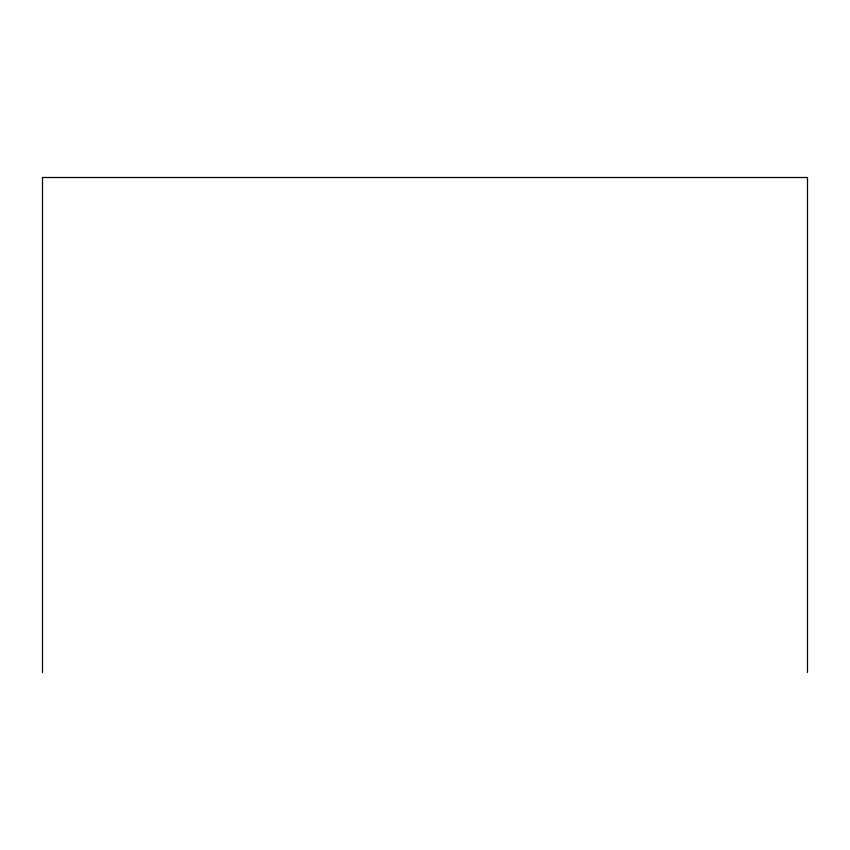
<?xml version="1.0" encoding="UTF-8"?>
<svg xmlns="http://www.w3.org/2000/svg" width="850" height="850" viewBox="0 0 850 850"><rect width="100%" height="100%" fill="white"/><g stroke="black" fill="none" stroke-linecap="round" stroke-linejoin="round"><path stroke-width="1.27" d="M807.5 672.499L807.5 177.501L42.5 177.501L42.5 672.499"/></g></svg>
